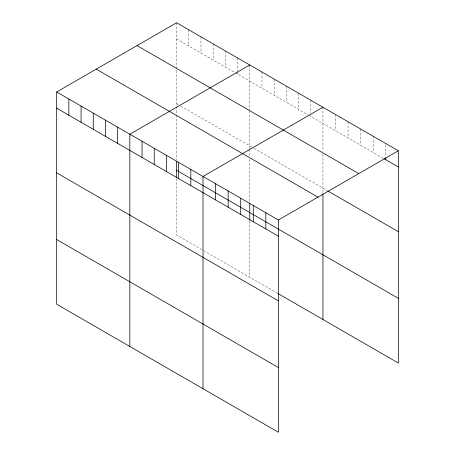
<?xml version="1.0" encoding="UTF-8"?>
<svg xmlns="http://www.w3.org/2000/svg" width="455" height="455" viewBox="0 0 455 455"><rect width="100%" height="100%" fill="white"/><g stroke="black" fill="none" stroke-linecap="round" stroke-linejoin="round"><path stroke-width="0.34" stroke-dasharray="2.27 1.71" d="M176.597 22.75L176.597 105.759M176.597 38.954L308.302 114.996M308.911 115.343L382.763 157.987M176.597 103.649L178.428 104.707M180.862 106.117L253.424 148.006M254.032 148.358L327.122 190.554M277.812 293.441L176.597 235.007L176.597 178.747M385.755 144.917L385.755 156.19M373.191 136.255L373.191 152.459M360.627 128.998L360.627 145.202M348.064 121.747L348.064 137.95M335.5 114.489L335.5 130.699M322.936 107.238L322.936 151.572M322.936 154.381L322.936 193.051M310.742 100.197L310.742 112.88M298.543 93.156L298.543 109.359M286.349 86.114L286.349 102.318M274.155 79.073L274.155 95.277M261.961 72.032L261.961 88.242M249.767 64.991L249.767 110.03M249.767 110.736L249.767 148.7M249.767 149.405L249.767 157.123M249.767 159.227L249.767 202.731M249.767 220.993L249.767 277.249M237.573 57.956L237.573 71.338M237.573 72.044L237.573 74.159M225.379 50.914L225.379 67.118M213.179 43.873L213.179 60.077M200.985 36.832L200.985 53.036M188.791 29.791L188.791 45.995M176.597 106.459L176.597 114.177M176.597 114.876L176.597 159.785"/><path stroke-width="0.68" d="M56.682 91.984L278.403 219.993L278.403 432.25L56.682 304.241L56.682 91.984L176.597 22.75L398.318 150.759L398.318 363.016L278.426 293.793M249.767 64.991L129.846 134.225L129.846 346.483M322.936 107.238L203.015 176.472L203.015 388.724M278.403 219.993L398.318 150.759M383.963 158.676L398.318 166.968M137.023 45.597L358.75 173.611M327.719 190.901L398.318 231.663M96.25 69.137L317.977 197.146M176.597 170.306L398.318 298.321M56.682 108.188L278.403 236.202M56.682 172.883L278.403 300.897M56.682 239.54L278.403 367.555M385.755 157.601L385.755 159.711M322.936 193.75L322.936 319.495M265.839 212.741L265.839 228.945M253.276 205.489L253.276 221.693M249.767 203.43L249.767 220.288M240.712 198.232L240.712 214.436M228.148 190.981L228.148 207.184M215.579 183.723L215.579 199.927M190.821 169.431L190.821 185.634M178.627 162.389L178.627 178.593M176.597 161.189L176.597 177.342M166.433 155.348L166.433 171.552M154.239 148.307L154.239 164.511M142.045 141.266L142.045 157.47M117.652 127.184L117.652 143.393M105.458 120.148L105.458 136.352M93.264 113.107L93.264 129.311M81.07 106.066L81.07 122.27M68.876 99.025L68.876 115.229"/></g></svg>
